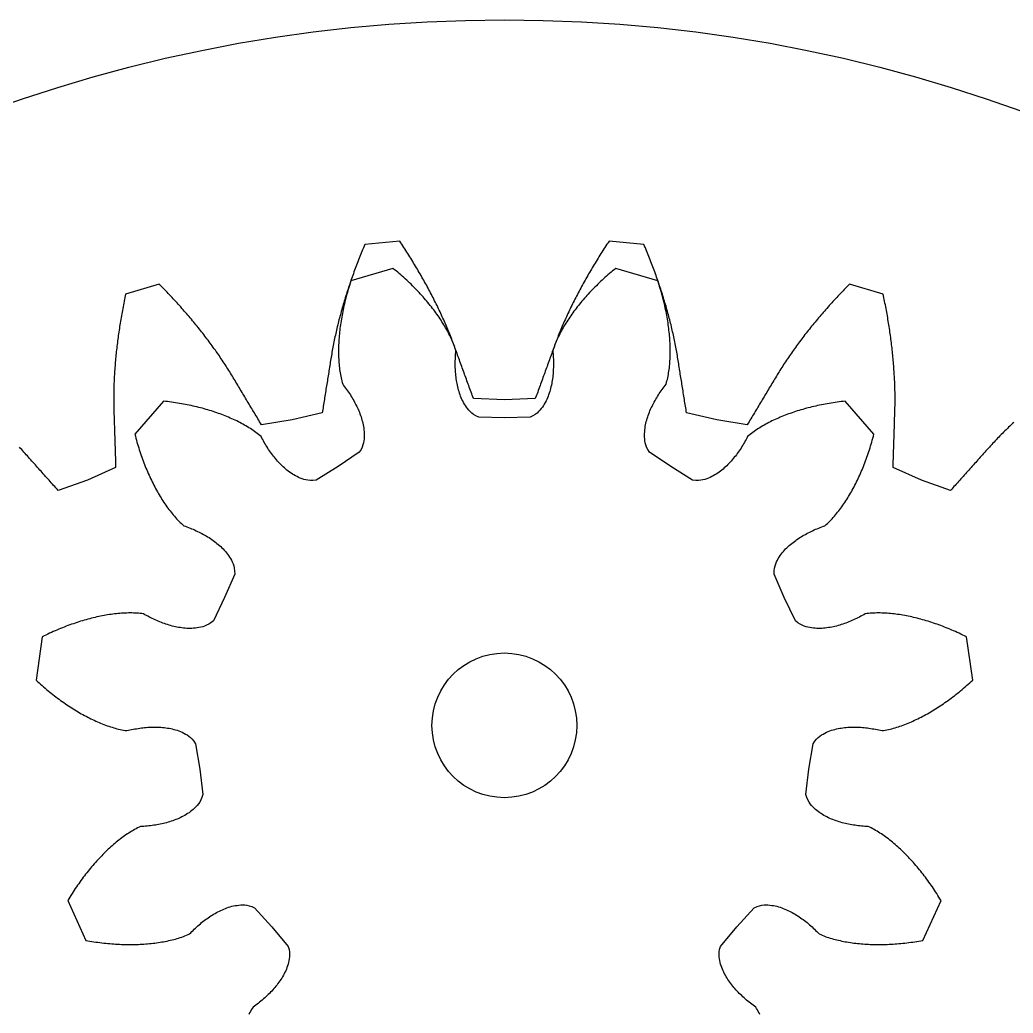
# Model space of a CAD drawing. Header units: metres. Extents: x -83 to 83, y -83 to 83.
# Drawn here: x -26.8 to 28.1, y 28.1 to 83 of the extents above; entities that cross this region are included whole.
import ezdxf

# ---------------------------------------------------------------- set-up
doc = ezdxf.new("R2010")
doc.units = ezdxf.units.M

msp = doc.modelspace()

# ---------------------------------------------------------------- linework, layer by layer
for points in [[(28.147, 60.746), (28.076, 60.679), (28.006, 60.613), (27.936, 60.546), (27.866, 60.479), (27.796, 60.412), (27.727, 60.345), (27.659, 60.277), (27.59, 60.21), (27.522, 60.142), (27.455, 60.074), (27.388, 60.005), (27.321, 59.937), (27.254, 59.868), (27.188, 59.799), (27.123, 59.73), (27.057, 59.661), (26.993, 59.592), (26.928, 59.522), (26.864, 59.452), (26.8, 59.382), (26.737, 59.312), (26.674, 59.242), (26.611, 59.171), (26.548, 59.101), (26.485, 59.031), (26.422, 58.96), (26.359, 58.89), (26.296, 58.819), (26.233, 58.749), (26.17, 58.679), (26.107, 58.608), (26.044, 58.538), (25.981, 58.467), (25.918, 58.397), (25.855, 58.326), (25.792, 58.256), (25.729, 58.185), (25.666, 58.115), (25.603, 58.044), (25.54, 57.974), (25.477, 57.903), (25.413, 57.833), (25.35, 57.762), (25.287, 57.691), (25.224, 57.621), (25.161, 57.55), (25.098, 57.48), (25.035, 57.409), (24.971, 57.338), (24.908, 57.268), (24.845, 57.197), (24.782, 57.126), (24.718, 57.056), (24.655, 56.985), (23.043, 57.559), (23.043, 57.559), (21.48, 58.256), (21.483, 58.351), (21.486, 58.446), (21.489, 58.54), (21.492, 58.635), (21.495, 58.73), (21.498, 58.825), (21.501, 58.919), (21.504, 59.014), (21.507, 59.109), (21.51, 59.203), (21.513, 59.298), (21.516, 59.393), (21.519, 59.487), (21.522, 59.582), (21.525, 59.677), (21.528, 59.771), (21.531, 59.866), (21.534, 59.96), (21.537, 60.055), (21.54, 60.149), (21.543, 60.244), (21.546, 60.338), (21.549, 60.433), (21.552, 60.527), (21.555, 60.622), (21.558, 60.716), (21.561, 60.811), (21.564, 60.905), (21.567, 60.999), (21.57, 61.094), (21.573, 61.188), (21.576, 61.283), (21.579, 61.377), (21.582, 61.471), (21.584, 61.566), (21.586, 61.661), (21.588, 61.756), (21.589, 61.851), (21.589, 61.946), (21.589, 62.041), (21.589, 62.136), (21.588, 62.232), (21.587, 62.328), (21.586, 62.423), (21.584, 62.519), (21.581, 62.615), (21.579, 62.711), (21.575, 62.808), (21.572, 62.904), (21.568, 63), (21.564, 63.097), (21.559, 63.194), (21.554, 63.291), (21.548, 63.388), (21.542, 63.485), (21.536, 63.582), (21.53, 63.679), (21.523, 63.776), (21.515, 63.874), (21.507, 63.971), (21.499, 64.069), (21.491, 64.167), (21.482, 64.265), (21.473, 64.363), (21.463, 64.461), (21.453, 64.559), (21.443, 64.657), (21.432, 64.755), (21.421, 64.854), (21.41, 64.952), (21.398, 65.051), (21.386, 65.15), (21.374, 65.248), (21.361, 65.347), (21.348, 65.446), (21.334, 65.545), (21.32, 65.645), (21.306, 65.744), (21.292, 65.843), (21.277, 65.942), (21.262, 66.042), (21.246, 66.141), (21.23, 66.241), (21.214, 66.341), (21.197, 66.44), (21.181, 66.54), (21.163, 66.64), (21.146, 66.74), (21.128, 66.84), (21.11, 66.94), (21.091, 67.041), (21.072, 67.141), (21.053, 67.241), (21.033, 67.342), (21.013, 67.442), (20.993, 67.543), (20.972, 67.643), (20.952, 67.744), (20.93, 67.845), (19.072, 68.39), (19, 68.317), (18.928, 68.244), (18.856, 68.17), (18.785, 68.097), (18.713, 68.023), (18.643, 67.949), (18.572, 67.875), (18.502, 67.801), (18.432, 67.727), (18.363, 67.652), (18.294, 67.578), (18.225, 67.503), (18.156, 67.428), (18.088, 67.353), (18.02, 67.278), (17.953, 67.203), (17.885, 67.128), (17.818, 67.053), (17.752, 66.977), (17.686, 66.902), (17.62, 66.826), (17.554, 66.75), (17.489, 66.674), (17.424, 66.598), (17.36, 66.522), (17.295, 66.446), (17.231, 66.37), (17.168, 66.293), (17.105, 66.216), (17.042, 66.14), (16.979, 66.063), (16.917, 65.986), (16.856, 65.909), (16.794, 65.832), (16.733, 65.754), (16.672, 65.677), (16.612, 65.599), (16.552, 65.522), (16.492, 65.444), (16.433, 65.366), (16.374, 65.288), (16.316, 65.21), (16.258, 65.132), (16.2, 65.053), (16.142, 64.975), (16.085, 64.896), (16.029, 64.818), (15.972, 64.739), (15.917, 64.66), (15.861, 64.581), (15.806, 64.502), (15.751, 64.422), (15.697, 64.343), (15.643, 64.263), (15.59, 64.184), (15.537, 64.104), (15.484, 64.024), (15.432, 63.944), (15.38, 63.864), (15.328, 63.784), (15.277, 63.704), (15.227, 63.623), (15.177, 63.543), (15.127, 63.462), (15.078, 63.381), (15.029, 63.3), (14.981, 63.219), (14.932, 63.138), (14.884, 63.057), (14.835, 62.976), (14.787, 62.895), (14.738, 62.814), (14.69, 62.733), (14.641, 62.652), (14.592, 62.571), (14.544, 62.49), (14.495, 62.409), (14.447, 62.328), (14.398, 62.246), (14.35, 62.165), (14.301, 62.084), (14.252, 62.003), (14.204, 61.922), (14.155, 61.841), (14.107, 61.759), (14.058, 61.678), (14.009, 61.597), (13.961, 61.516), (13.912, 61.434), (13.863, 61.353), (13.815, 61.272), (13.766, 61.191), (13.717, 61.109), (13.669, 61.028), (13.62, 60.947), (13.571, 60.865), (13.523, 60.784), (13.474, 60.703), (13.425, 60.621), (11.734, 60.88), (11.734, 60.88), (10.067, 61.268), (10.052, 61.362), (10.037, 61.456), (10.022, 61.549), (10.007, 61.643), (9.992, 61.737), (9.977, 61.83), (9.962, 61.924), (9.947, 62.017), (9.932, 62.111), (9.917, 62.204), (9.902, 62.298), (9.887, 62.391), (9.873, 62.485), (9.858, 62.578), (9.843, 62.672), (9.828, 62.765), (9.813, 62.859), (9.798, 62.952), (9.783, 63.046), (9.768, 63.139), (9.753, 63.232), (9.738, 63.326), (9.723, 63.419), (9.708, 63.512), (9.693, 63.606), (9.678, 63.699), (9.663, 63.792), (9.648, 63.886), (9.633, 63.979), (9.619, 64.072), (9.604, 64.165), (9.589, 64.259), (9.574, 64.352), (9.559, 64.445), (9.543, 64.538), (9.527, 64.632), (9.51, 64.725), (9.493, 64.819), (9.476, 64.912), (9.458, 65.006), (9.439, 65.099), (9.421, 65.193), (9.401, 65.287), (9.382, 65.38), (9.362, 65.474), (9.341, 65.568), (9.32, 65.662), (9.299, 65.756), (9.277, 65.85), (9.255, 65.944), (9.233, 66.038), (9.21, 66.132), (9.186, 66.226), (9.163, 66.32), (9.139, 66.414), (9.114, 66.508), (9.089, 66.603), (9.064, 66.697), (9.038, 66.791), (9.012, 66.886), (8.986, 66.98), (8.959, 67.074), (8.932, 67.169), (8.904, 67.263), (8.876, 67.358), (8.848, 67.452), (8.819, 67.547), (8.79, 67.641), (8.76, 67.736), (8.731, 67.83), (8.7, 67.925), (8.67, 68.02), (8.639, 68.114), (8.608, 68.209), (8.576, 68.304), (8.544, 68.398), (8.512, 68.493), (8.479, 68.588), (8.446, 68.683), (8.413, 68.777), (8.379, 68.872), (8.345, 68.967), (8.31, 69.062), (8.276, 69.157), (8.24, 69.251), (8.205, 69.346), (8.169, 69.441), (8.133, 69.536), (8.096, 69.631), (8.059, 69.726), (8.022, 69.821), (7.985, 69.916), (7.947, 70.01), (7.909, 70.105), (7.87, 70.2), (7.831, 70.295), (7.792, 70.39), (7.752, 70.485), (7.712, 70.58), (5.784, 70.764), (5.784, 70.764), (5.727, 70.678), (5.67, 70.593), (5.614, 70.507), (5.558, 70.421), (5.502, 70.335), (5.446, 70.249), (5.391, 70.163), (5.336, 70.077), (5.282, 69.991), (5.228, 69.905), (5.174, 69.819), (5.12, 69.732), (5.067, 69.646), (5.014, 69.559), (4.962, 69.473), (4.91, 69.387), (4.858, 69.3), (4.807, 69.213), (4.756, 69.127), (4.705, 69.04), (4.654, 68.953), (4.604, 68.866), (4.555, 68.779), (4.505, 68.692), (4.456, 68.605), (4.408, 68.518), (4.36, 68.431), (4.312, 68.344), (4.264, 68.257), (4.217, 68.17), (4.17, 68.082), (4.124, 67.995), (4.078, 67.908), (4.032, 67.82), (3.987, 67.733), (3.942, 67.645), (3.897, 67.558), (3.853, 67.47), (3.809, 67.382), (3.766, 67.295), (3.722, 67.207), (3.68, 67.119), (3.637, 67.031), (3.596, 66.944), (3.554, 66.856), (3.513, 66.768), (3.472, 66.68), (3.432, 66.592), (3.392, 66.504), (3.352, 66.415), (3.313, 66.327), (3.275, 66.239), (3.236, 66.151), (3.198, 66.063), (3.161, 65.974), (3.124, 65.886), (3.087, 65.798), (3.051, 65.709), (3.015, 65.621), (2.98, 65.532), (2.945, 65.444), (2.911, 65.355), (2.877, 65.267), (2.843, 65.178), (2.81, 65.089), (2.778, 65.001), (2.746, 64.912), (2.713, 64.823), (2.681, 64.735), (2.649, 64.646), (2.616, 64.557), (2.584, 64.468), (2.552, 64.379), (2.519, 64.291), (2.487, 64.202), (2.455, 64.113), (2.422, 64.024), (2.39, 63.935), (2.358, 63.846), (2.325, 63.758), (2.293, 63.669), (2.261, 63.58), (2.228, 63.491), (2.196, 63.402), (2.164, 63.313), (2.131, 63.224), (2.099, 63.135), (2.066, 63.046), (2.034, 62.957), (2.002, 62.868), (1.969, 62.779), (1.937, 62.69), (1.904, 62.601), (1.872, 62.512), (1.84, 62.423), (1.807, 62.334), (1.775, 62.245), (1.742, 62.156), (1.71, 62.066), (0, 62), (0, 62), (-1.71, 62.066), (-1.742, 62.156), (-1.775, 62.245), (-1.807, 62.334), (-1.84, 62.423), (-1.872, 62.512), (-1.904, 62.601), (-1.937, 62.69), (-1.969, 62.779), (-2.002, 62.868), (-2.034, 62.957), (-2.066, 63.046), (-2.099, 63.135), (-2.131, 63.224), (-2.164, 63.313), (-2.196, 63.402), (-2.228, 63.491), (-2.261, 63.58), (-2.293, 63.669), (-2.325, 63.758), (-2.358, 63.846), (-2.39, 63.935), (-2.422, 64.024), (-2.455, 64.113), (-2.487, 64.202), (-2.519, 64.291), (-2.552, 64.379), (-2.584, 64.468), (-2.616, 64.557), (-2.649, 64.646), (-2.681, 64.735), (-2.713, 64.823), (-2.746, 64.912), (-2.778, 65.001), (-2.81, 65.089), (-2.843, 65.178), (-2.877, 65.267), (-2.911, 65.355), (-2.945, 65.444), (-2.98, 65.532), (-3.015, 65.621), (-3.051, 65.709), (-3.087, 65.798), (-3.124, 65.886), (-3.161, 65.974), (-3.198, 66.063), (-3.236, 66.151), (-3.275, 66.239), (-3.313, 66.327), (-3.352, 66.415), (-3.392, 66.504), (-3.432, 66.592), (-3.472, 66.68), (-3.513, 66.768), (-3.554, 66.856), (-3.596, 66.944), (-3.637, 67.031), (-3.68, 67.119), (-3.722, 67.207), (-3.766, 67.295), (-3.809, 67.382), (-3.853, 67.47), (-3.897, 67.558), (-3.942, 67.645), (-3.987, 67.733), (-4.032, 67.82), (-4.078, 67.908), (-4.124, 67.995), (-4.17, 68.082), (-4.217, 68.17), (-4.264, 68.257), (-4.312, 68.344), (-4.36, 68.431), (-4.408, 68.518), (-4.456, 68.605), (-4.505, 68.692), (-4.555, 68.779), (-4.604, 68.866), (-4.654, 68.953), (-4.705, 69.04), (-4.756, 69.127), (-4.807, 69.213), (-4.858, 69.3), (-4.91, 69.387), (-4.962, 69.473), (-5.014, 69.559), (-5.067, 69.646), (-5.12, 69.732), (-5.174, 69.819), (-5.228, 69.905), (-5.282, 69.991), (-5.336, 70.077), (-5.391, 70.163), (-5.446, 70.249), (-5.502, 70.335), (-5.558, 70.421), (-5.614, 70.507), (-5.67, 70.593), (-5.727, 70.678), (-5.784, 70.764), (-7.712, 70.58), (-7.752, 70.485), (-7.792, 70.39), (-7.831, 70.295), (-7.87, 70.2), (-7.909, 70.105), (-7.947, 70.01), (-7.985, 69.916), (-8.022, 69.821), (-8.059, 69.726), (-8.096, 69.631), (-8.133, 69.536), (-8.169, 69.441), (-8.205, 69.346), (-8.24, 69.251), (-8.276, 69.157), (-8.31, 69.062), (-8.345, 68.967), (-8.379, 68.872), (-8.413, 68.777), (-8.446, 68.683), (-8.479, 68.588), (-8.512, 68.493), (-8.544, 68.398), (-8.576, 68.304), (-8.608, 68.209), (-8.639, 68.114), (-8.67, 68.02), (-8.7, 67.925), (-8.731, 67.83), (-8.76, 67.736), (-8.79, 67.641), (-8.819, 67.547), (-8.848, 67.452), (-8.876, 67.358), (-8.904, 67.263), (-8.932, 67.169), (-8.959, 67.074), (-8.986, 66.98), (-9.012, 66.886), (-9.038, 66.791), (-9.064, 66.697), (-9.089, 66.603), (-9.114, 66.508), (-9.139, 66.414), (-9.163, 66.32), (-9.186, 66.226), (-9.21, 66.132), (-9.233, 66.038), (-9.255, 65.944), (-9.277, 65.85), (-9.299, 65.756), (-9.32, 65.662), (-9.341, 65.568), (-9.362, 65.474), (-9.382, 65.38), (-9.401, 65.287), (-9.421, 65.193), (-9.439, 65.099), (-9.458, 65.006), (-9.476, 64.912), (-9.493, 64.819), (-9.51, 64.725), (-9.527, 64.632), (-9.543, 64.538), (-9.559, 64.445), (-9.574, 64.352), (-9.589, 64.259), (-9.604, 64.165), (-9.619, 64.072), (-9.633, 63.979), (-9.648, 63.886), (-9.663, 63.792), (-9.678, 63.699), (-9.693, 63.606), (-9.708, 63.512), (-9.723, 63.419), (-9.738, 63.326), (-9.753, 63.232), (-9.768, 63.139), (-9.783, 63.046), (-9.798, 62.952), (-9.813, 62.859), (-9.828, 62.765), (-9.843, 62.672), (-9.858, 62.578), (-9.873, 62.485), (-9.887, 62.391), (-9.902, 62.298), (-9.917, 62.204), (-9.932, 62.111), (-9.947, 62.017), (-9.962, 61.924), (-9.977, 61.83), (-9.992, 61.737), (-10.007, 61.643), (-10.022, 61.549), (-10.037, 61.456), (-10.052, 61.362), (-10.067, 61.268), (-11.734, 60.88), (-11.734, 60.88), (-13.425, 60.621), (-13.474, 60.703), (-13.523, 60.784), (-13.571, 60.865), (-13.62, 60.947), (-13.669, 61.028), (-13.717, 61.109), (-13.766, 61.191), (-13.815, 61.272), (-13.863, 61.353), (-13.912, 61.434), (-13.961, 61.516), (-14.009, 61.597), (-14.058, 61.678), (-14.107, 61.759), (-14.155, 61.841), (-14.204, 61.922), (-14.252, 62.003), (-14.301, 62.084), (-14.35, 62.165), (-14.398, 62.246), (-14.447, 62.328), (-14.495, 62.409), (-14.544, 62.49), (-14.592, 62.571), (-14.641, 62.652), (-14.69, 62.733), (-14.738, 62.814), (-14.787, 62.895), (-14.835, 62.976), (-14.884, 63.057), (-14.932, 63.138), (-14.981, 63.219), (-15.029, 63.3), (-15.078, 63.381), (-15.127, 63.462), (-15.177, 63.543), (-15.227, 63.623), (-15.277, 63.704), (-15.328, 63.784), (-15.38, 63.864), (-15.432, 63.944), (-15.484, 64.024), (-15.537, 64.104), (-15.59, 64.184), (-15.643, 64.263), (-15.697, 64.343), (-15.751, 64.422), (-15.806, 64.502), (-15.861, 64.581), (-15.917, 64.66), (-15.972, 64.739), (-16.029, 64.818), (-16.085, 64.896), (-16.142, 64.975), (-16.2, 65.053), (-16.258, 65.132), (-16.316, 65.21), (-16.374, 65.288), (-16.433, 65.366), (-16.492, 65.444), (-16.552, 65.522), (-16.612, 65.599), (-16.672, 65.677), (-16.733, 65.754), (-16.794, 65.832), (-16.856, 65.909), (-16.917, 65.986), (-16.979, 66.063), (-17.042, 66.14), (-17.105, 66.216), (-17.168, 66.293), (-17.231, 66.37), (-17.295, 66.446), (-17.36, 66.522), (-17.424, 66.598), (-17.489, 66.674), (-17.554, 66.75), (-17.62, 66.826), (-17.686, 66.902), (-17.752, 66.977), (-17.818, 67.053), (-17.885, 67.128), (-17.953, 67.203), (-18.02, 67.278), (-18.088, 67.353), (-18.156, 67.428), (-18.225, 67.503), (-18.294, 67.578), (-18.363, 67.652), (-18.432, 67.727), (-18.502, 67.801), (-18.572, 67.875), (-18.643, 67.949), (-18.713, 68.023), (-18.785, 68.097), (-18.856, 68.17), (-18.928, 68.244), (-19, 68.317), (-19.072, 68.39), (-20.93, 67.845), (-20.952, 67.744), (-20.972, 67.643), (-20.993, 67.543), (-21.013, 67.442), (-21.033, 67.342), (-21.053, 67.241), (-21.072, 67.141), (-21.091, 67.041), (-21.11, 66.94), (-21.128, 66.84), (-21.146, 66.74), (-21.163, 66.64), (-21.181, 66.54), (-21.197, 66.44), (-21.214, 66.341), (-21.23, 66.241), (-21.246, 66.141), (-21.262, 66.042), (-21.277, 65.942), (-21.292, 65.843), (-21.306, 65.744), (-21.32, 65.645), (-21.334, 65.545), (-21.348, 65.446), (-21.361, 65.347), (-21.374, 65.248), (-21.386, 65.15), (-21.398, 65.051), (-21.41, 64.952), (-21.421, 64.854), (-21.432, 64.755), (-21.443, 64.657), (-21.453, 64.559), (-21.463, 64.461), (-21.473, 64.363), (-21.482, 64.265), (-21.491, 64.167), (-21.499, 64.069), (-21.507, 63.971), (-21.515, 63.874), (-21.523, 63.776), (-21.53, 63.679), (-21.536, 63.582), (-21.542, 63.485), (-21.548, 63.388), (-21.554, 63.291), (-21.559, 63.194), (-21.564, 63.097), (-21.568, 63), (-21.572, 62.904), (-21.575, 62.808), (-21.579, 62.711), (-21.581, 62.615), (-21.584, 62.519), (-21.586, 62.423), (-21.587, 62.328), (-21.588, 62.232), (-21.589, 62.136), (-21.589, 62.041), (-21.589, 61.946), (-21.589, 61.851), (-21.588, 61.756), (-21.586, 61.661), (-21.584, 61.566), (-21.582, 61.471), (-21.579, 61.377), (-21.576, 61.283), (-21.573, 61.188), (-21.57, 61.094), (-21.567, 60.999), (-21.564, 60.905), (-21.561, 60.811), (-21.558, 60.716), (-21.555, 60.622), (-21.552, 60.527), (-21.549, 60.433), (-21.546, 60.338), (-21.543, 60.244), (-21.54, 60.149), (-21.537, 60.055), (-21.534, 59.96), (-21.531, 59.866), (-21.528, 59.771), (-21.525, 59.677), (-21.522, 59.582), (-21.519, 59.487), (-21.516, 59.393), (-21.513, 59.298), (-21.51, 59.203), (-21.507, 59.109), (-21.504, 59.014), (-21.501, 58.919), (-21.498, 58.825), (-21.495, 58.73), (-21.492, 58.635), (-21.489, 58.54), (-21.486, 58.446), (-21.483, 58.351), (-21.48, 58.256), (-23.043, 57.559), (-23.043, 57.559), (-24.655, 56.985), (-24.718, 57.056), (-24.782, 57.126), (-24.845, 57.197), (-24.908, 57.268), (-24.971, 57.338), (-25.035, 57.409), (-25.098, 57.48), (-25.161, 57.55), (-25.224, 57.621), (-25.287, 57.691), (-25.35, 57.762), (-25.413, 57.833), (-25.477, 57.903), (-25.54, 57.974), (-25.603, 58.044), (-25.666, 58.115), (-25.729, 58.185), (-25.792, 58.256), (-25.855, 58.326), (-25.918, 58.397), (-25.981, 58.467), (-26.044, 58.538), (-26.107, 58.608), (-26.17, 58.679), (-26.233, 58.749), (-26.296, 58.819), (-26.359, 58.89), (-26.422, 58.96), (-26.485, 59.031), (-26.548, 59.101), (-26.611, 59.171), (-26.674, 59.242), (-26.737, 59.312), (-26.8, 59.382)], [(14.118, 28.024), (14.075, 28.106), (14.03, 28.187), (13.984, 28.266), (13.936, 28.344), (13.887, 28.421), (13.814, 28.477), (13.74, 28.531), (13.667, 28.587), (13.595, 28.643), (13.524, 28.7), (13.452, 28.757), (13.382, 28.815), (13.313, 28.874), (13.245, 28.934), (13.178, 28.995), (13.113, 29.058), (13.048, 29.12), (12.983, 29.183), (12.919, 29.247), (12.859, 29.314), (12.797, 29.379), (12.736, 29.446), (12.679, 29.515), (12.62, 29.583), (12.564, 29.654), (12.51, 29.726), (12.457, 29.799), (12.405, 29.873), (12.354, 29.948), (12.304, 30.024), (12.255, 30.102), (12.211, 30.183), (12.165, 30.262), (12.124, 30.346), (12.084, 30.431), (12.045, 30.517), (12.012, 30.608), (11.981, 30.701), (11.952, 30.796), (11.924, 30.892), (11.903, 30.994), (11.884, 31.099), (11.872, 31.211), (11.867, 31.33), (11.877, 31.462), (11.896, 31.605), (11.943, 31.776), (12.848, 32.867), (12.848, 32.867), (13.799, 33.918), (13.962, 33.989), (14.1, 34.029), (14.23, 34.057), (14.349, 34.069), (14.461, 34.073), (14.567, 34.069), (14.671, 34.063), (14.771, 34.049), (14.869, 34.034), (14.965, 34.016), (15.06, 33.996), (15.151, 33.97), (15.241, 33.943), (15.329, 33.914), (15.415, 33.879), (15.501, 33.847), (15.584, 33.81), (15.667, 33.772), (15.748, 33.732), (15.829, 33.691), (15.909, 33.649), (15.988, 33.605), (16.066, 33.561), (16.142, 33.512), (16.219, 33.465), (16.293, 33.414), (16.367, 33.362), (16.441, 33.312), (16.513, 33.258), (16.585, 33.203), (16.656, 33.147), (16.728, 33.092), (16.797, 33.034), (16.866, 32.975), (16.935, 32.915), (17.003, 32.855), (17.069, 32.791), (17.135, 32.729), (17.201, 32.665), (17.267, 32.601), (17.331, 32.535), (17.397, 32.472), (17.48, 32.433), (17.564, 32.397), (17.649, 32.363), (17.735, 32.33), (17.822, 32.299), (17.91, 32.269), (17.999, 32.241), (18.089, 32.214), (18.18, 32.188), (18.271, 32.163), (18.363, 32.14), (18.456, 32.118), (18.549, 32.097), (18.643, 32.077), (18.738, 32.058), (18.833, 32.04), (18.929, 32.023), (19.025, 32.007), (19.122, 31.992), (19.22, 31.978), (19.318, 31.965), (19.416, 31.953), (19.515, 31.942), (19.615, 31.932), (19.715, 31.923), (19.816, 31.915), (19.917, 31.908), (20.018, 31.902), (20.12, 31.896), (20.222, 31.892), (20.325, 31.888), (20.428, 31.886), (20.532, 31.884), (20.636, 31.883), (20.74, 31.884), (20.845, 31.885), (20.95, 31.886), (21.056, 31.889), (21.161, 31.893), (21.268, 31.898), (21.374, 31.903), (21.481, 31.909), (21.588, 31.917), (21.696, 31.925), (21.804, 31.934), (21.912, 31.944), (22.021, 31.954), (22.13, 31.966), (22.239, 31.978), (22.348, 31.992), (22.458, 32.006), (22.568, 32.021), (22.678, 32.037), (22.789, 32.054), (22.899, 32.072), (23.011, 32.09), (23.122, 32.11), (24.128, 34.312), (24.07, 34.409), (24.011, 34.505), (23.952, 34.601), (23.892, 34.695), (23.832, 34.789), (23.771, 34.882), (23.71, 34.974), (23.649, 35.066), (23.587, 35.156), (23.524, 35.246), (23.461, 35.335), (23.398, 35.423), (23.334, 35.511), (23.269, 35.598), (23.205, 35.683), (23.139, 35.768), (23.074, 35.852), (23.008, 35.936), (22.941, 36.018), (22.874, 36.1), (22.807, 36.18), (22.739, 36.26), (22.671, 36.339), (22.602, 36.417), (22.533, 36.494), (22.463, 36.571), (22.393, 36.646), (22.323, 36.721), (22.252, 36.794), (22.181, 36.867), (22.11, 36.938), (22.038, 37.009), (21.965, 37.079), (21.893, 37.147), (21.819, 37.215), (21.746, 37.282), (21.672, 37.347), (21.598, 37.412), (21.523, 37.475), (21.448, 37.538), (21.372, 37.599), (21.296, 37.66), (21.22, 37.719), (21.143, 37.777), (21.066, 37.833), (20.988, 37.889), (20.91, 37.943), (20.832, 37.996), (20.753, 38.047), (20.674, 38.098), (20.594, 38.146), (20.514, 38.193), (20.433, 38.239), (20.352, 38.283), (20.27, 38.325), (20.188, 38.364), (20.105, 38.402), (20.014, 38.41), (19.922, 38.416), (19.831, 38.423), (19.739, 38.431), (19.649, 38.44), (19.557, 38.449), (19.467, 38.46), (19.377, 38.473), (19.287, 38.487), (19.198, 38.501), (19.11, 38.519), (19.021, 38.536), (18.932, 38.555), (18.844, 38.574), (18.757, 38.597), (18.67, 38.619), (18.583, 38.642), (18.497, 38.669), (18.411, 38.694), (18.326, 38.724), (18.241, 38.755), (18.157, 38.788), (18.073, 38.822), (17.99, 38.858), (17.907, 38.895), (17.824, 38.934), (17.743, 38.978), (17.661, 39.02), (17.581, 39.068), (17.502, 39.118), (17.423, 39.17), (17.346, 39.228), (17.269, 39.29), (17.193, 39.353), (17.118, 39.419), (17.044, 39.494), (16.972, 39.572), (16.901, 39.659), (16.834, 39.757), (16.77, 39.873), (16.709, 40.004), (16.656, 40.173), (16.827, 41.581), (16.827, 41.581), (17.059, 42.979), (17.158, 43.127), (17.253, 43.235), (17.347, 43.329), (17.44, 43.403), (17.532, 43.467), (17.624, 43.521), (17.715, 43.572), (17.806, 43.615), (17.897, 43.654), (17.987, 43.691), (18.078, 43.726), (18.168, 43.754), (18.259, 43.779), (18.349, 43.803), (18.439, 43.82), (18.529, 43.839), (18.619, 43.853), (18.71, 43.866), (18.8, 43.876), (18.89, 43.885), (18.98, 43.893), (19.07, 43.899), (19.16, 43.904), (19.25, 43.904), (19.34, 43.906), (19.43, 43.903), (19.52, 43.899), (19.61, 43.897), (19.7, 43.891), (19.79, 43.883), (19.88, 43.875), (19.97, 43.867), (20.059, 43.856), (20.149, 43.844), (20.239, 43.831), (20.329, 43.816), (20.419, 43.799), (20.509, 43.782), (20.599, 43.764), (20.688, 43.745), (20.778, 43.725), (20.868, 43.707), (20.958, 43.72), (21.048, 43.735), (21.139, 43.752), (21.229, 43.771), (21.319, 43.792), (21.409, 43.815), (21.499, 43.839), (21.59, 43.865), (21.68, 43.892), (21.77, 43.921), (21.86, 43.951), (21.95, 43.982), (22.04, 44.015), (22.13, 44.049), (22.22, 44.084), (22.31, 44.12), (22.399, 44.158), (22.489, 44.197), (22.579, 44.236), (22.668, 44.278), (22.758, 44.32), (22.847, 44.363), (22.936, 44.407), (23.026, 44.453), (23.115, 44.499), (23.204, 44.547), (23.292, 44.595), (23.381, 44.645), (23.47, 44.695), (23.558, 44.747), (23.646, 44.8), (23.735, 44.853), (23.823, 44.908), (23.911, 44.963), (23.998, 45.02), (24.086, 45.077), (24.173, 45.136), (24.261, 45.195), (24.348, 45.256), (24.435, 45.317), (24.521, 45.379), (24.608, 45.442), (24.694, 45.506), (24.78, 45.571), (24.866, 45.637), (24.952, 45.704), (25.037, 45.772), (25.123, 45.84), (25.208, 45.91), (25.293, 45.98), (25.377, 46.052), (25.462, 46.124), (25.546, 46.197), (25.63, 46.271), (25.713, 46.346), (25.797, 46.421), (25.88, 46.498), (25.535, 48.895), (25.434, 48.945), (25.333, 48.994), (25.231, 49.042), (25.13, 49.089), (25.029, 49.136), (24.927, 49.181), (24.826, 49.226), (24.725, 49.269), (24.624, 49.312), (24.522, 49.354), (24.421, 49.395), (24.32, 49.435), (24.219, 49.474), (24.118, 49.512), (24.017, 49.549), (23.917, 49.585), (23.816, 49.62), (23.715, 49.655), (23.615, 49.688), (23.514, 49.721), (23.414, 49.752), (23.314, 49.782), (23.213, 49.812), (23.113, 49.841), (23.014, 49.868), (22.914, 49.895), (22.814, 49.92), (22.715, 49.945), (22.616, 49.969), (22.517, 49.991), (22.418, 50.013), (22.319, 50.033), (22.22, 50.053), (22.122, 50.071), (22.024, 50.089), (21.926, 50.105), (21.828, 50.12), (21.731, 50.134), (21.634, 50.147), (21.537, 50.159), (21.44, 50.17), (21.343, 50.18), (21.247, 50.188), (21.151, 50.195), (21.056, 50.201), (20.961, 50.206), (20.866, 50.209), (20.771, 50.212), (20.677, 50.212), (20.583, 50.212), (20.49, 50.21), (20.397, 50.206), (20.304, 50.201), (20.212, 50.193), (20.121, 50.185), (20.03, 50.174), (19.94, 50.16), (19.859, 50.117), (19.779, 50.073), (19.698, 50.029), (19.617, 49.987), (19.535, 49.946), (19.454, 49.904), (19.372, 49.865), (19.289, 49.826), (19.206, 49.789), (19.123, 49.753), (19.039, 49.721), (18.955, 49.687), (18.871, 49.655), (18.786, 49.623), (18.701, 49.596), (18.615, 49.567), (18.53, 49.539), (18.443, 49.516), (18.357, 49.49), (18.269, 49.469), (18.181, 49.45), (18.092, 49.432), (18.003, 49.415), (17.914, 49.4), (17.824, 49.386), (17.734, 49.374), (17.641, 49.368), (17.55, 49.359), (17.457, 49.356), (17.363, 49.355), (17.268, 49.356), (17.172, 49.364), (17.074, 49.374), (16.976, 49.386), (16.877, 49.401), (16.775, 49.424), (16.672, 49.45), (16.565, 49.486), (16.455, 49.531), (16.339, 49.595), (16.217, 49.672), (16.081, 49.786), (15.464, 51.062), (15.464, 51.062), (14.903, 52.364), (14.906, 52.542), (14.928, 52.684), (14.956, 52.814), (14.994, 52.927), (15.037, 53.03), (15.085, 53.125), (15.134, 53.218), (15.188, 53.302), (15.243, 53.385), (15.299, 53.465), (15.356, 53.543), (15.417, 53.615), (15.48, 53.686), (15.543, 53.754), (15.609, 53.817), (15.675, 53.883), (15.743, 53.943), (15.812, 54.002), (15.882, 54.06), (15.953, 54.116), (16.025, 54.171), (16.097, 54.225), (16.17, 54.278), (16.246, 54.326), (16.321, 54.376), (16.398, 54.423), (16.475, 54.469), (16.552, 54.515), (16.631, 54.559), (16.711, 54.601), (16.791, 54.642), (16.871, 54.685), (16.953, 54.724), (17.035, 54.762), (17.118, 54.8), (17.201, 54.836), (17.286, 54.87), (17.371, 54.905), (17.456, 54.938), (17.542, 54.971), (17.628, 55.003), (17.714, 55.036), (17.783, 55.095), (17.85, 55.156), (17.917, 55.22), (17.983, 55.284), (18.047, 55.351), (18.111, 55.419), (18.174, 55.488), (18.236, 55.558), (18.297, 55.63), (18.357, 55.703), (18.416, 55.777), (18.475, 55.852), (18.533, 55.928), (18.591, 56.005), (18.647, 56.083), (18.703, 56.163), (18.758, 56.243), (18.813, 56.324), (18.867, 56.406), (18.92, 56.489), (18.972, 56.573), (19.024, 56.657), (19.075, 56.743), (19.126, 56.829), (19.175, 56.917), (19.225, 57.005), (19.273, 57.094), (19.321, 57.183), (19.368, 57.274), (19.415, 57.365), (19.46, 57.457), (19.506, 57.55), (19.55, 57.643), (19.594, 57.737), (19.637, 57.832), (19.68, 57.928), (19.722, 58.025), (19.763, 58.122), (19.804, 58.22), (19.844, 58.318), (19.883, 58.417), (19.922, 58.517), (19.96, 58.618), (19.997, 58.719), (20.034, 58.821), (20.07, 58.924), (20.105, 59.027), (20.14, 59.131), (20.174, 59.235), (20.207, 59.34), (20.239, 59.446), (20.271, 59.552), (20.303, 59.659), (20.333, 59.767), (20.363, 59.875), (20.392, 59.984), (20.421, 60.093), (18.835, 61.923), (18.723, 61.91), (18.611, 61.897), (18.5, 61.883), (18.389, 61.868), (18.279, 61.852), (18.169, 61.835), (18.06, 61.818), (17.951, 61.8), (17.843, 61.781), (17.735, 61.762), (17.628, 61.741), (17.521, 61.72), (17.415, 61.699), (17.31, 61.676), (17.205, 61.653), (17.1, 61.629), (16.996, 61.604), (16.893, 61.578), (16.791, 61.552), (16.689, 61.525), (16.587, 61.497), (16.486, 61.469), (16.386, 61.44), (16.287, 61.41), (16.188, 61.379), (16.089, 61.347), (15.992, 61.315), (15.895, 61.282), (15.799, 61.248), (15.703, 61.213), (15.608, 61.178), (15.514, 61.142), (15.421, 61.105), (15.328, 61.067), (15.236, 61.029), (15.145, 60.99), (15.054, 60.95), (14.965, 60.909), (14.876, 60.867), (14.788, 60.825), (14.701, 60.782), (14.614, 60.738), (14.529, 60.693), (14.444, 60.647), (14.361, 60.6), (14.278, 60.553), (14.196, 60.505), (14.115, 60.455), (14.036, 60.405), (13.957, 60.354), (13.88, 60.301), (13.804, 60.248), (13.729, 60.194), (13.655, 60.138), (13.583, 60.081), (13.513, 60.023), (13.444, 59.963), (13.399, 59.883), (13.356, 59.802), (13.311, 59.722), (13.266, 59.642), (13.22, 59.563), (13.174, 59.484), (13.126, 59.407), (13.077, 59.33), (13.028, 59.254), (12.977, 59.179), (12.924, 59.106), (12.871, 59.032), (12.818, 58.96), (12.764, 58.887), (12.707, 58.818), (12.651, 58.747), (12.594, 58.678), (12.533, 58.611), (12.474, 58.543), (12.412, 58.478), (12.348, 58.414), (12.284, 58.351), (12.218, 58.289), (12.151, 58.228), (12.082, 58.168), (12.013, 58.109), (11.939, 58.053), (11.867, 57.997), (11.79, 57.944), (11.712, 57.892), (11.632, 57.842), (11.546, 57.796), (11.459, 57.752), (11.369, 57.709), (11.278, 57.668), (11.179, 57.632), (11.078, 57.599), (10.97, 57.571), (10.852, 57.55), (10.72, 57.54), (10.576, 57.539), (10.4, 57.561), (9.191, 58.301), (9.191, 58.301), (8.015, 59.094), (7.922, 59.245), (7.863, 59.376), (7.817, 59.5), (7.788, 59.616), (7.768, 59.726), (7.756, 59.832), (7.748, 59.936), (7.747, 60.037), (7.749, 60.136), (7.753, 60.234), (7.759, 60.331), (7.771, 60.424), (7.786, 60.517), (7.802, 60.609), (7.824, 60.698), (7.843, 60.788), (7.868, 60.876), (7.894, 60.963), (7.922, 61.049), (7.951, 61.135), (7.982, 61.22), (8.014, 61.305), (8.047, 61.388), (8.084, 61.47), (8.12, 61.553), (8.16, 61.634), (8.2, 61.714), (8.24, 61.795), (8.283, 61.874), (8.327, 61.953), (8.372, 62.031), (8.416, 62.11), (8.464, 62.187), (8.512, 62.264), (8.562, 62.34), (8.612, 62.416), (8.665, 62.49), (8.718, 62.565), (8.771, 62.639), (8.826, 62.713), (8.881, 62.786), (8.935, 62.86), (8.961, 62.948), (8.985, 63.036), (9.007, 63.125), (9.027, 63.215), (9.045, 63.306), (9.062, 63.397), (9.078, 63.49), (9.092, 63.582), (9.104, 63.676), (9.116, 63.77), (9.126, 63.864), (9.135, 63.959), (9.142, 64.054), (9.149, 64.15), (9.154, 64.247), (9.158, 64.344), (9.162, 64.441), (9.164, 64.539), (9.164, 64.637), (9.164, 64.735), (9.163, 64.834), (9.161, 64.933), (9.158, 65.033), (9.153, 65.133), (9.148, 65.233), (9.142, 65.334), (9.135, 65.435), (9.126, 65.536), (9.117, 65.638), (9.107, 65.74), (9.096, 65.842), (9.084, 65.944), (9.071, 66.047), (9.056, 66.15), (9.042, 66.253), (9.026, 66.357), (9.009, 66.461), (8.991, 66.565), (8.972, 66.669), (8.953, 66.774), (8.932, 66.878), (8.91, 66.983), (8.888, 67.088), (8.865, 67.194), (8.84, 67.299), (8.815, 67.405), (8.789, 67.511), (8.762, 67.617), (8.734, 67.723), (8.706, 67.83), (8.676, 67.936), (8.645, 68.043), (8.614, 68.15), (8.581, 68.257), (8.548, 68.364), (8.514, 68.471), (8.479, 68.579), (6.155, 69.261), (6.155, 69.261), (6.068, 69.189), (5.981, 69.118), (5.895, 69.046), (5.81, 68.973), (5.726, 68.9), (5.642, 68.827), (5.56, 68.753), (5.478, 68.679), (5.397, 68.605), (5.317, 68.53), (5.238, 68.455), (5.159, 68.38), (5.082, 68.304), (5.005, 68.228), (4.93, 68.152), (4.855, 68.075), (4.781, 67.998), (4.708, 67.921), (4.636, 67.844), (4.565, 67.766), (4.494, 67.687), (4.425, 67.609), (4.356, 67.53), (4.289, 67.451), (4.222, 67.372), (4.157, 67.292), (4.092, 67.212), (4.028, 67.132), (3.966, 67.051), (3.904, 66.971), (3.843, 66.89), (3.784, 66.808), (3.725, 66.727), (3.667, 66.645), (3.611, 66.563), (3.555, 66.481), (3.501, 66.398), (3.447, 66.315), (3.395, 66.232), (3.344, 66.149), (3.294, 66.065), (3.245, 65.982), (3.198, 65.898), (3.151, 65.814), (3.106, 65.729), (3.062, 65.644), (3.02, 65.56), (2.978, 65.474), (2.939, 65.389), (2.9, 65.303), (2.863, 65.218), (2.828, 65.132), (2.794, 65.045), (2.763, 64.959), (2.733, 64.872), (2.705, 64.785), (2.68, 64.697), (2.685, 64.606), (2.692, 64.514), (2.698, 64.423), (2.703, 64.331), (2.707, 64.24), (2.711, 64.148), (2.713, 64.057), (2.713, 63.967), (2.712, 63.876), (2.711, 63.785), (2.705, 63.695), (2.701, 63.605), (2.696, 63.515), (2.689, 63.425), (2.678, 63.335), (2.669, 63.246), (2.659, 63.156), (2.644, 63.068), (2.631, 62.978), (2.614, 62.89), (2.595, 62.802), (2.575, 62.714), (2.553, 62.626), (2.53, 62.538), (2.505, 62.451), (2.478, 62.364), (2.446, 62.277), (2.416, 62.19), (2.38, 62.104), (2.342, 62.018), (2.302, 61.933), (2.255, 61.848), (2.205, 61.764), (2.153, 61.679), (2.098, 61.595), (2.034, 61.512), (1.968, 61.429), (1.891, 61.347), (1.804, 61.266), (1.698, 61.186), (1.578, 61.107), (1.417, 61.031), (0, 61), (0, 61), (-1.417, 61.031), (-1.578, 61.107), (-1.698, 61.186), (-1.804, 61.266), (-1.891, 61.347), (-1.968, 61.429), (-2.034, 61.512), (-2.098, 61.595), (-2.153, 61.679), (-2.205, 61.764), (-2.255, 61.848), (-2.302, 61.933), (-2.342, 62.018), (-2.38, 62.104), (-2.416, 62.19), (-2.446, 62.277), (-2.478, 62.364), (-2.505, 62.451), (-2.53, 62.538), (-2.553, 62.626), (-2.575, 62.714), (-2.595, 62.802), (-2.614, 62.89), (-2.631, 62.978), (-2.644, 63.068), (-2.659, 63.156), (-2.669, 63.246), (-2.678, 63.335), (-2.689, 63.425), (-2.696, 63.515), (-2.701, 63.605), (-2.705, 63.695), (-2.711, 63.785), (-2.712, 63.876), (-2.713, 63.967), (-2.713, 64.057), (-2.711, 64.148), (-2.707, 64.24), (-2.703, 64.331), (-2.698, 64.423), (-2.692, 64.514), (-2.685, 64.606), (-2.68, 64.697), (-2.705, 64.785), (-2.733, 64.872), (-2.763, 64.959), (-2.794, 65.045), (-2.828, 65.132), (-2.863, 65.218), (-2.9, 65.303), (-2.939, 65.389), (-2.978, 65.474), (-3.02, 65.56), (-3.062, 65.644), (-3.106, 65.729), (-3.151, 65.814), (-3.198, 65.898), (-3.245, 65.982), (-3.294, 66.065), (-3.344, 66.149), (-3.395, 66.232), (-3.447, 66.315), (-3.501, 66.398), (-3.555, 66.481), (-3.611, 66.563), (-3.667, 66.645), (-3.725, 66.727), (-3.784, 66.808), (-3.843, 66.89), (-3.904, 66.971), (-3.966, 67.051), (-4.028, 67.132), (-4.092, 67.212), (-4.157, 67.292), (-4.222, 67.372), (-4.289, 67.451), (-4.356, 67.53), (-4.425, 67.609), (-4.494, 67.687), (-4.565, 67.766), (-4.636, 67.844), (-4.708, 67.921), (-4.781, 67.998), (-4.855, 68.075), (-4.93, 68.152), (-5.005, 68.228), (-5.082, 68.304), (-5.159, 68.38), (-5.238, 68.455), (-5.317, 68.53), (-5.397, 68.605), (-5.478, 68.679), (-5.56, 68.753), (-5.642, 68.827), (-5.726, 68.9), (-5.81, 68.973), (-5.895, 69.046), (-5.981, 69.118), (-6.068, 69.189), (-6.155, 69.261), (-8.479, 68.579), (-8.514, 68.471), (-8.548, 68.364), (-8.581, 68.257), (-8.614, 68.15), (-8.645, 68.043), (-8.676, 67.936), (-8.706, 67.83), (-8.734, 67.723), (-8.762, 67.617), (-8.789, 67.511), (-8.815, 67.405), (-8.84, 67.299), (-8.865, 67.194), (-8.888, 67.088), (-8.91, 66.983), (-8.932, 66.878), (-8.953, 66.774), (-8.972, 66.669), (-8.991, 66.565), (-9.009, 66.461), (-9.026, 66.357), (-9.042, 66.253), (-9.056, 66.15), (-9.071, 66.047), (-9.084, 65.944), (-9.096, 65.842), (-9.107, 65.74), (-9.117, 65.638), (-9.126, 65.536), (-9.135, 65.435), (-9.142, 65.334), (-9.148, 65.233), (-9.153, 65.133), (-9.158, 65.033), (-9.161, 64.933), (-9.163, 64.834), (-9.164, 64.735), (-9.164, 64.637), (-9.164, 64.539), (-9.162, 64.441), (-9.158, 64.344), (-9.154, 64.247), (-9.149, 64.15), (-9.142, 64.054), (-9.135, 63.959), (-9.126, 63.864), (-9.116, 63.77), (-9.104, 63.676), (-9.092, 63.582), (-9.078, 63.49), (-9.062, 63.397), (-9.045, 63.306), (-9.027, 63.215), (-9.007, 63.125), (-8.985, 63.036), (-8.961, 62.948), (-8.935, 62.86), (-8.881, 62.786), (-8.826, 62.713), (-8.771, 62.639), (-8.718, 62.565), (-8.665, 62.49), (-8.612, 62.416), (-8.562, 62.34), (-8.512, 62.264), (-8.464, 62.187), (-8.416, 62.11), (-8.372, 62.031), (-8.327, 61.953), (-8.283, 61.874), (-8.24, 61.795), (-8.2, 61.714), (-8.16, 61.634), (-8.12, 61.553), (-8.084, 61.47), (-8.047, 61.388), (-8.014, 61.305), (-7.982, 61.22), (-7.951, 61.135), (-7.922, 61.049), (-7.894, 60.963), (-7.868, 60.876), (-7.843, 60.788), (-7.824, 60.698), (-7.802, 60.609), (-7.786, 60.517), (-7.771, 60.424), (-7.759, 60.331), (-7.753, 60.234), (-7.749, 60.136), (-7.747, 60.037), (-7.748, 59.936), (-7.756, 59.832), (-7.768, 59.726), (-7.788, 59.616), (-7.817, 59.5), (-7.863, 59.376), (-7.922, 59.245), (-8.015, 59.094), (-9.191, 58.301), (-9.191, 58.301), (-10.4, 57.561), (-10.576, 57.539), (-10.72, 57.54), (-10.852, 57.55), (-10.97, 57.571), (-11.078, 57.599), (-11.179, 57.632), (-11.278, 57.668), (-11.369, 57.709), (-11.459, 57.752), (-11.546, 57.796), (-11.632, 57.842), (-11.712, 57.892), (-11.79, 57.944), (-11.867, 57.997), (-11.939, 58.053), (-12.013, 58.109), (-12.082, 58.168), (-12.151, 58.228), (-12.218, 58.289), (-12.284, 58.351), (-12.348, 58.414), (-12.412, 58.478), (-12.474, 58.543), (-12.533, 58.611), (-12.594, 58.678), (-12.651, 58.747), (-12.707, 58.818), (-12.764, 58.887), (-12.818, 58.96), (-12.871, 59.032), (-12.924, 59.106), (-12.977, 59.179), (-13.028, 59.254), (-13.077, 59.33), (-13.126, 59.407), (-13.174, 59.484), (-13.22, 59.563), (-13.266, 59.642), (-13.311, 59.722), (-13.356, 59.802), (-13.399, 59.883), (-13.444, 59.963), (-13.513, 60.023), (-13.583, 60.081), (-13.655, 60.138), (-13.729, 60.194), (-13.804, 60.248), (-13.88, 60.301), (-13.957, 60.354), (-14.036, 60.405), (-14.115, 60.455), (-14.196, 60.505), (-14.278, 60.553), (-14.361, 60.6), (-14.444, 60.647), (-14.529, 60.693), (-14.614, 60.738), (-14.701, 60.782), (-14.788, 60.825), (-14.876, 60.867), (-14.965, 60.909), (-15.054, 60.95), (-15.145, 60.99), (-15.236, 61.029), (-15.328, 61.067), (-15.421, 61.105), (-15.514, 61.142), (-15.608, 61.178), (-15.703, 61.213), (-15.799, 61.248), (-15.895, 61.282), (-15.992, 61.315), (-16.089, 61.347), (-16.188, 61.379), (-16.287, 61.41), (-16.386, 61.44), (-16.486, 61.469), (-16.587, 61.497), (-16.689, 61.525), (-16.791, 61.552), (-16.893, 61.578), (-16.996, 61.604), (-17.1, 61.629), (-17.205, 61.653), (-17.31, 61.676), (-17.415, 61.699), (-17.521, 61.72), (-17.628, 61.741), (-17.735, 61.762), (-17.843, 61.781), (-17.951, 61.8), (-18.06, 61.818), (-18.169, 61.835), (-18.279, 61.852), (-18.389, 61.868), (-18.5, 61.883), (-18.611, 61.897), (-18.723, 61.91), (-18.835, 61.923), (-20.421, 60.093), (-20.392, 59.984), (-20.363, 59.875), (-20.333, 59.767), (-20.303, 59.659), (-20.271, 59.552), (-20.239, 59.446), (-20.207, 59.34), (-20.174, 59.235), (-20.14, 59.131), (-20.105, 59.027), (-20.07, 58.924), (-20.034, 58.821), (-19.997, 58.719), (-19.96, 58.618), (-19.922, 58.517), (-19.883, 58.417), (-19.844, 58.318), (-19.804, 58.22), (-19.763, 58.122), (-19.722, 58.025), (-19.68, 57.928), (-19.637, 57.832), (-19.594, 57.737), (-19.55, 57.643), (-19.506, 57.55), (-19.46, 57.457), (-19.415, 57.365), (-19.368, 57.274), (-19.321, 57.183), (-19.273, 57.094), (-19.225, 57.005), (-19.175, 56.917), (-19.126, 56.829), (-19.075, 56.743), (-19.024, 56.657), (-18.972, 56.573), (-18.92, 56.489), (-18.867, 56.406), (-18.813, 56.324), (-18.758, 56.243), (-18.703, 56.163), (-18.647, 56.083), (-18.591, 56.005), (-18.533, 55.928), (-18.475, 55.852), (-18.416, 55.777), (-18.357, 55.703), (-18.297, 55.63), (-18.235, 55.558), (-18.174, 55.488), (-18.111, 55.419), (-18.047, 55.351), (-17.983, 55.284), (-17.917, 55.22), (-17.85, 55.156), (-17.783, 55.095), (-17.714, 55.036), (-17.628, 55.003), (-17.542, 54.971), (-17.456, 54.938), (-17.371, 54.905), (-17.286, 54.87), (-17.201, 54.836), (-17.118, 54.8), (-17.035, 54.762), (-16.953, 54.724), (-16.871, 54.685), (-16.791, 54.642), (-16.711, 54.601), (-16.631, 54.559), (-16.552, 54.515), (-16.475, 54.469), (-16.398, 54.423), (-16.321, 54.376), (-16.246, 54.326), (-16.17, 54.278), (-16.097, 54.225), (-16.025, 54.171), (-15.953, 54.116), (-15.882, 54.06), (-15.812, 54.002), (-15.743, 53.943), (-15.675, 53.883), (-15.609, 53.817), (-15.543, 53.754), (-15.48, 53.686), (-15.417, 53.615), (-15.356, 53.543), (-15.299, 53.465), (-15.243, 53.385), (-15.188, 53.302), (-15.134, 53.218), (-15.085, 53.125), (-15.037, 53.03), (-14.994, 52.927), (-14.956, 52.814), (-14.928, 52.684), (-14.906, 52.542), (-14.903, 52.364), (-15.464, 51.062), (-15.464, 51.062), (-16.081, 49.786), (-16.217, 49.672), (-16.339, 49.595), (-16.455, 49.531), (-16.565, 49.486), (-16.672, 49.45), (-16.775, 49.424), (-16.877, 49.401), (-16.976, 49.386), (-17.074, 49.374), (-17.172, 49.364), (-17.268, 49.356), (-17.363, 49.355), (-17.457, 49.356), (-17.55, 49.359), (-17.641, 49.368), (-17.734, 49.374), (-17.824, 49.386), (-17.914, 49.4), (-18.003, 49.415), (-18.092, 49.432), (-18.181, 49.45), (-18.269, 49.469), (-18.357, 49.49), (-18.443, 49.516), (-18.53, 49.539), (-18.615, 49.567), (-18.701, 49.596), (-18.786, 49.623), (-18.871, 49.655), (-18.955, 49.687), (-19.039, 49.721), (-19.123, 49.753), (-19.206, 49.789), (-19.289, 49.826), (-19.372, 49.865), (-19.454, 49.904), (-19.535, 49.946), (-19.617, 49.987), (-19.698, 50.029), (-19.779, 50.073), (-19.859, 50.117), (-19.94, 50.16), (-20.03, 50.174), (-20.121, 50.185), (-20.212, 50.193), (-20.304, 50.201), (-20.397, 50.206), (-20.49, 50.21), (-20.583, 50.212), (-20.677, 50.212), (-20.771, 50.212), (-20.866, 50.209), (-20.961, 50.206), (-21.056, 50.201), (-21.151, 50.195), (-21.247, 50.188), (-21.343, 50.18), (-21.44, 50.17), (-21.537, 50.159), (-21.634, 50.147), (-21.731, 50.134), (-21.828, 50.12), (-21.926, 50.105), (-22.024, 50.089), (-22.122, 50.071), (-22.22, 50.053), (-22.319, 50.033), (-22.418, 50.013), (-22.517, 49.991), (-22.616, 49.969), (-22.715, 49.945), (-22.814, 49.92), (-22.914, 49.895), (-23.014, 49.868), (-23.113, 49.841), (-23.213, 49.812), (-23.314, 49.782), (-23.414, 49.752), (-23.514, 49.721), (-23.615, 49.688), (-23.715, 49.655), (-23.816, 49.62), (-23.917, 49.585), (-24.017, 49.549), (-24.118, 49.512), (-24.219, 49.474), (-24.32, 49.435), (-24.421, 49.395), (-24.522, 49.354), (-24.624, 49.312), (-24.725, 49.269), (-24.826, 49.226), (-24.927, 49.181), (-25.029, 49.136), (-25.13, 49.089), (-25.231, 49.042), (-25.333, 48.994), (-25.434, 48.945), (-25.535, 48.895), (-25.88, 46.498), (-25.797, 46.421), (-25.713, 46.346), (-25.63, 46.271), (-25.546, 46.197), (-25.462, 46.124), (-25.377, 46.052), (-25.293, 45.98), (-25.208, 45.91), (-25.123, 45.84), (-25.037, 45.772), (-24.952, 45.704), (-24.866, 45.637), (-24.78, 45.571), (-24.694, 45.506), (-24.608, 45.442), (-24.521, 45.379), (-24.435, 45.317), (-24.348, 45.256), (-24.261, 45.195), (-24.173, 45.136), (-24.086, 45.077), (-23.998, 45.02), (-23.911, 44.963), (-23.823, 44.908), (-23.735, 44.853), (-23.646, 44.8), (-23.558, 44.747), (-23.47, 44.695), (-23.381, 44.645), (-23.292, 44.595), (-23.204, 44.547), (-23.115, 44.499), (-23.026, 44.453), (-22.936, 44.407), (-22.847, 44.363), (-22.758, 44.32), (-22.668, 44.278), (-22.579, 44.236), (-22.489, 44.197), (-22.399, 44.158), (-22.31, 44.12), (-22.22, 44.084), (-22.13, 44.049), (-22.04, 44.015), (-21.95, 43.982), (-21.86, 43.951), (-21.77, 43.921), (-21.68, 43.892), (-21.59, 43.865), (-21.499, 43.839), (-21.409, 43.815), (-21.319, 43.792), (-21.229, 43.771), (-21.139, 43.752), (-21.048, 43.735), (-20.958, 43.72), (-20.868, 43.707), (-20.778, 43.725), (-20.688, 43.745), (-20.599, 43.764), (-20.509, 43.782), (-20.419, 43.799), (-20.329, 43.816), (-20.239, 43.831), (-20.149, 43.844), (-20.059, 43.856), (-19.97, 43.867), (-19.88, 43.875), (-19.79, 43.883), (-19.7, 43.891), (-19.61, 43.897), (-19.52, 43.899), (-19.43, 43.903), (-19.34, 43.906), (-19.25, 43.904), (-19.16, 43.904), (-19.07, 43.899), (-18.98, 43.893), (-18.89, 43.885), (-18.8, 43.876), (-18.71, 43.866), (-18.619, 43.853), (-18.529, 43.839), (-18.439, 43.82), (-18.349, 43.803), (-18.259, 43.779), (-18.168, 43.754), (-18.078, 43.726), (-17.987, 43.691), (-17.897, 43.654), (-17.806, 43.615), (-17.715, 43.572), (-17.624, 43.521), (-17.532, 43.467), (-17.44, 43.403), (-17.347, 43.329), (-17.253, 43.235), (-17.158, 43.127), (-17.059, 42.979), (-16.827, 41.581), (-16.827, 41.581), (-16.656, 40.173), (-16.709, 40.004), (-16.77, 39.873), (-16.834, 39.757), (-16.901, 39.659), (-16.972, 39.572), (-17.044, 39.494), (-17.118, 39.419), (-17.193, 39.353), (-17.269, 39.29), (-17.346, 39.228), (-17.423, 39.17), (-17.502, 39.118), (-17.581, 39.068), (-17.661, 39.02), (-17.743, 38.978), (-17.824, 38.934), (-17.907, 38.895), (-17.99, 38.858), (-18.073, 38.822), (-18.157, 38.788), (-18.241, 38.755), (-18.326, 38.724), (-18.411, 38.694), (-18.497, 38.669), (-18.583, 38.642), (-18.67, 38.619), (-18.757, 38.597), (-18.844, 38.574), (-18.932, 38.555), (-19.021, 38.536), (-19.11, 38.519), (-19.198, 38.501), (-19.287, 38.487), (-19.377, 38.473), (-19.467, 38.46), (-19.557, 38.449), (-19.649, 38.44), (-19.739, 38.431), (-19.831, 38.423), (-19.922, 38.416), (-20.014, 38.41), (-20.105, 38.402), (-20.188, 38.364), (-20.27, 38.325), (-20.352, 38.283), (-20.433, 38.239), (-20.514, 38.193), (-20.594, 38.146), (-20.674, 38.098), (-20.753, 38.047), (-20.832, 37.996), (-20.91, 37.943), (-20.988, 37.889), (-21.066, 37.833), (-21.143, 37.777), (-21.22, 37.719), (-21.296, 37.66), (-21.372, 37.599), (-21.448, 37.538), (-21.523, 37.475), (-21.598, 37.412), (-21.672, 37.347), (-21.746, 37.282), (-21.819, 37.215), (-21.893, 37.147), (-21.965, 37.079), (-22.038, 37.009), (-22.11, 36.938), (-22.181, 36.867), (-22.252, 36.794), (-22.323, 36.721), (-22.393, 36.646), (-22.463, 36.571), (-22.533, 36.494), (-22.602, 36.417), (-22.671, 36.339), (-22.739, 36.26), (-22.807, 36.18), (-22.874, 36.1), (-22.941, 36.018), (-23.008, 35.936), (-23.074, 35.852), (-23.139, 35.768), (-23.205, 35.683), (-23.269, 35.598), (-23.334, 35.511), (-23.398, 35.423), (-23.461, 35.335), (-23.524, 35.246), (-23.587, 35.156), (-23.649, 35.066), (-23.71, 34.974), (-23.771, 34.882), (-23.832, 34.789), (-23.892, 34.695), (-23.952, 34.601), (-24.011, 34.505), (-24.07, 34.409), (-24.128, 34.312), (-23.122, 32.11), (-23.011, 32.09), (-22.899, 32.072), (-22.789, 32.054), (-22.678, 32.037), (-22.568, 32.021), (-22.458, 32.006), (-22.348, 31.992), (-22.239, 31.978), (-22.13, 31.966), (-22.021, 31.954), (-21.912, 31.944), (-21.804, 31.934), (-21.696, 31.925), (-21.588, 31.917), (-21.481, 31.909), (-21.374, 31.903), (-21.268, 31.898), (-21.161, 31.893), (-21.056, 31.889), (-20.95, 31.886), (-20.845, 31.885), (-20.74, 31.884), (-20.636, 31.883), (-20.532, 31.884), (-20.428, 31.886), (-20.325, 31.888), (-20.222, 31.892), (-20.12, 31.896), (-20.018, 31.902), (-19.917, 31.908), (-19.816, 31.915), (-19.715, 31.923), (-19.615, 31.932), (-19.516, 31.942), (-19.416, 31.953), (-19.318, 31.965), (-19.22, 31.978), (-19.122, 31.992), (-19.025, 32.007), (-18.929, 32.023), (-18.833, 32.04), (-18.738, 32.058), (-18.643, 32.077), (-18.549, 32.097), (-18.456, 32.118), (-18.363, 32.14), (-18.271, 32.163), (-18.18, 32.188), (-18.089, 32.214), (-17.999, 32.241), (-17.91, 32.269), (-17.822, 32.299), (-17.735, 32.33), (-17.649, 32.363), (-17.564, 32.397), (-17.48, 32.433), (-17.397, 32.472), (-17.331, 32.535), (-17.267, 32.601), (-17.201, 32.665), (-17.135, 32.729), (-17.069, 32.791), (-17.003, 32.855), (-16.935, 32.915), (-16.866, 32.975), (-16.797, 33.034), (-16.728, 33.092), (-16.656, 33.147), (-16.585, 33.203), (-16.513, 33.258), (-16.441, 33.312), (-16.367, 33.362), (-16.293, 33.414), (-16.219, 33.465), (-16.142, 33.512), (-16.066, 33.561), (-15.988, 33.605), (-15.909, 33.649), (-15.829, 33.691), (-15.748, 33.732), (-15.667, 33.772), (-15.584, 33.81), (-15.501, 33.847), (-15.415, 33.879), (-15.329, 33.914), (-15.241, 33.943), (-15.151, 33.97), (-15.06, 33.996), (-14.965, 34.016), (-14.869, 34.034), (-14.771, 34.049), (-14.671, 34.063), (-14.567, 34.069), (-14.461, 34.073), (-14.349, 34.069), (-14.23, 34.057), (-14.1, 34.029), (-13.962, 33.989), (-13.799, 33.918), (-12.848, 32.867), (-12.848, 32.867), (-11.943, 31.776), (-11.896, 31.605), (-11.877, 31.462), (-11.867, 31.33), (-11.872, 31.211), (-11.884, 31.099), (-11.903, 30.994), (-11.924, 30.892), (-11.952, 30.796), (-11.981, 30.701), (-12.012, 30.608), (-12.045, 30.517), (-12.084, 30.431), (-12.124, 30.346), (-12.165, 30.262), (-12.211, 30.183), (-12.255, 30.102), (-12.304, 30.024), (-12.354, 29.948), (-12.405, 29.873), (-12.457, 29.799), (-12.51, 29.726), (-12.564, 29.654), (-12.62, 29.583), (-12.679, 29.515), (-12.736, 29.446), (-12.797, 29.379), (-12.859, 29.314), (-12.919, 29.247), (-12.983, 29.183), (-13.048, 29.12), (-13.113, 29.058), (-13.178, 28.995), (-13.245, 28.934), (-13.313, 28.874), (-13.382, 28.815), (-13.452, 28.757), (-13.524, 28.7), (-13.595, 28.643), (-13.667, 28.587), (-13.74, 28.531), (-13.814, 28.477), (-13.887, 28.421), (-13.936, 28.344), (-13.984, 28.266), (-14.03, 28.187), (-14.075, 28.106), (-14.118, 28.024)]]:
    msp.add_lwpolyline(points)
for centre, radius in [((0, 0), 83), ((0, 44), 4)]:
    msp.add_circle(centre, radius)

doc.saveas('drawing.dxf')
